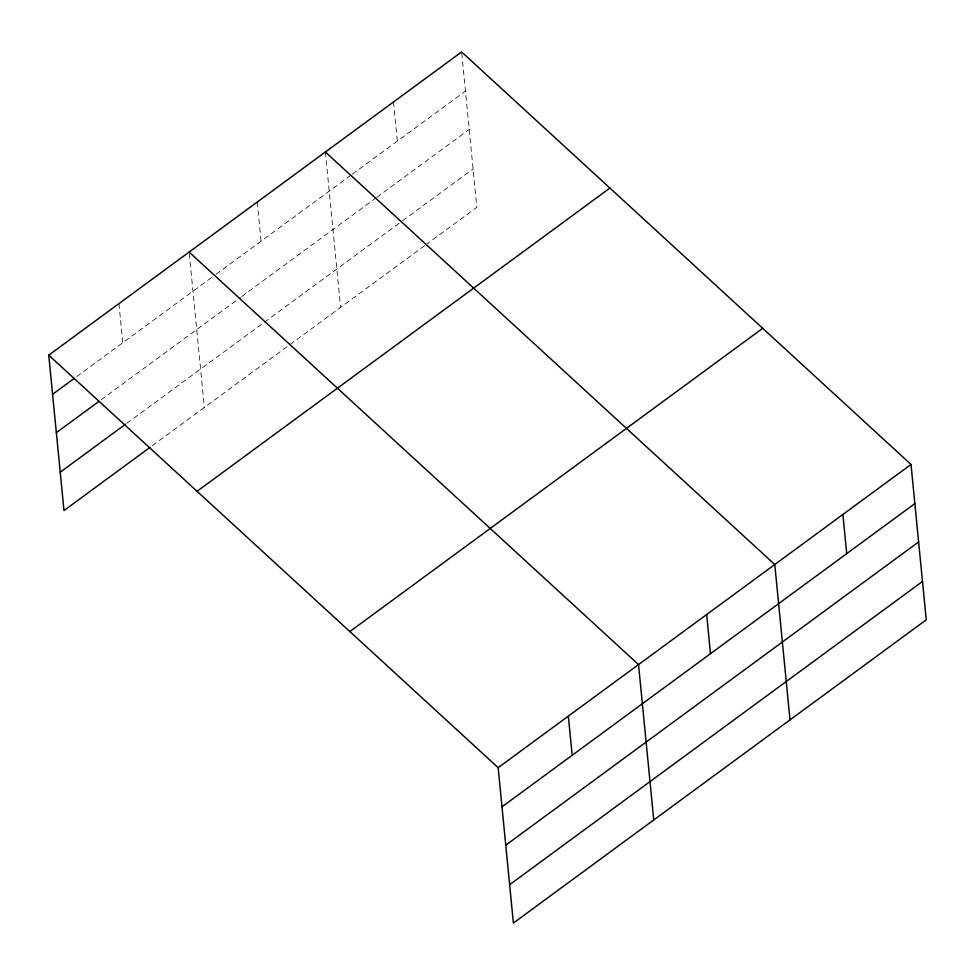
<?xml version="1.0" encoding="UTF-8"?>
<svg xmlns="http://www.w3.org/2000/svg" width="975" height="975" viewBox="0 0 975 975"><rect width="100%" height="100%" fill="white"/><g stroke="black" fill="none" stroke-linecap="round" stroke-linejoin="round"><path stroke-width="0.73" stroke-dasharray="4.88 3.66" d="M76.793 376.545L214.853 275.133M216.072 274.243L351.097 175.073M352.316 174.172L465.453 91.089M101.12 399.787L240.508 297.412M241.727 296.522L375.546 198.242M376.752 197.34L469.207 129.443M126.774 423.308L401.31 221.678M402.529 220.777L473.082 168.967M152.319 445.673L424.539 245.737M425.758 244.847L476.848 207.322L461.614 51.943M393.486 101.973L397.325 141.119M325.37 152.002L340.604 307.381M257.242 202.044L261.081 241.178M189.272 253.573L204.36 407.452M118.938 303.627L122.777 342.761"/><path stroke-width="1.46" d="M48.75 355.168L461.614 51.943L911.016 464.453L926.25 619.832L513.386 923.057L498.152 767.678L48.75 355.168L63.984 510.547L149.906 447.452M52.589 394.314L74.368 378.312M56.355 432.668L98.707 401.566M60.218 472.192L125.568 424.198M197.06 491.303L609.911 188.065M349.854 631.556L762.706 328.319M498.152 767.678L911.016 464.453M501.991 806.825L914.855 503.6M505.757 845.179L918.608 541.954M509.633 884.703L922.484 581.466M325.37 152.002L774.772 564.513L790.006 719.891M189.126 252.074L638.527 664.584L653.762 819.963M842.888 514.483L846.727 553.629M706.656 614.555L710.483 653.689M568.34 716.138L572.179 755.272"/></g></svg>
